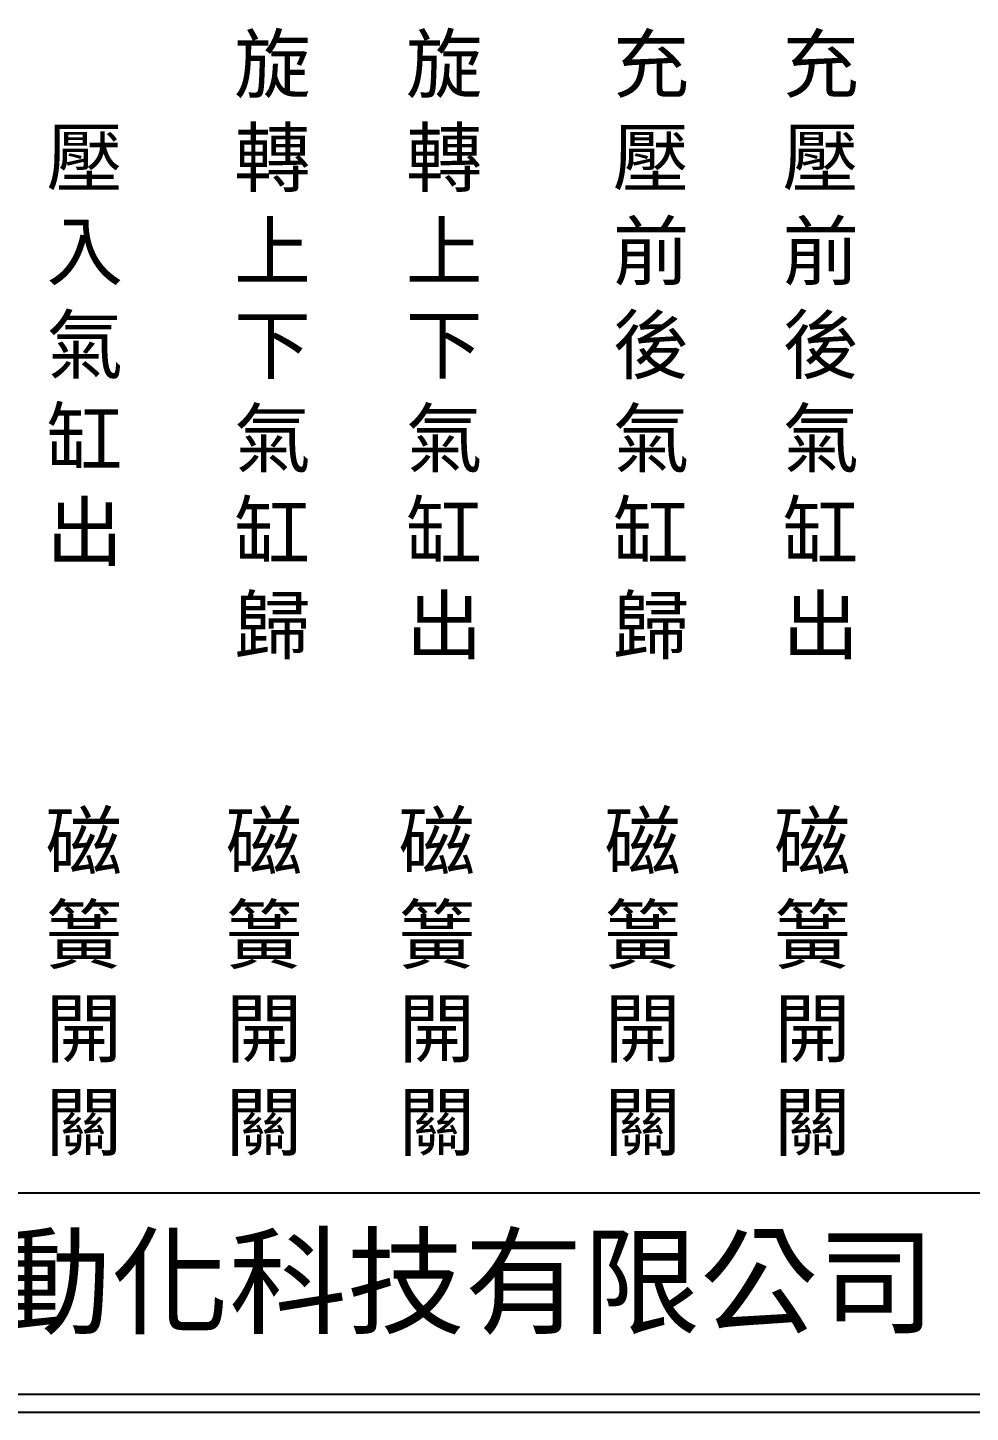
# Model space of a CAD drawing. Extents: x 325 to 612, y 3 to 207.
# Drawn here: x 390.8 to 456.4, y 3 to 99.2 of the extents above; entities that cross this region are included whole.
import ezdxf

# ---------------------------------------------------------------- set-up
doc = ezdxf.new("R2010")
doc.units = 0
doc.layers.add('圖框層', color=7, linetype='CONTINUOUS')
doc.layers.add('標尺寸層', color=3, linetype='CONTINUOUS')
doc.styles.add('CNS', font='romanc.shx', dxfattribs={"bigfont": 'chineset.shx'})
doc.styles.add('STSL', font='KAIU.TTF')

msp = doc.modelspace()

# ---------------------------------------------------------------- linework, layer by layer
at = {"layer": '圖框層', "color": 7}
for p, q in [((326.569, 18.25), (611.07, 18.25)), ((326.569, 4.25), (611.07, 4.25)), ((325.319, 3), (612.319, 3))]:
    msp.add_line(p, q, dxfattribs=at)

# ---------------------------------------------------------------- texts
at = {"layer": '圖框層', "color": 4, "style": 'STSL'}
msp.add_text('泓陞自動化科技有限公司', height=6, dxfattribs=at).set_placement((363.923, 9.076))
at = {"layer": '標尺寸層', "color": 7, "char_height": 3.9, "width": 4.96081, "attachment_point": 5, "style": 'CNS'}
for s, insert in [('{\\fDFKai-SB|b0|i0|c136|p65;旋轉上下氣缸歸}', (407.852, 76.973)), ('{\\fDFKai-SB|b0|i0|c136|p65;旋轉上下氣缸出}', (419.789, 76.973)), ('{\\fDFKai-SB|b0|i0|c136|p65;充壓前後氣缸歸}', (434.168, 76.973)), ('{\\fDFKai-SB|b0|i0|c136|p65;充壓前後氣缸出}', (445.965, 76.973)), ('{\\fDFKai-SB|b0|i0|c136|p65;壓入氣缸出}', (394.805, 76.973)), ('{\\fDFKai-SB|b0|i0|c136|p65;磁簧開關}', (394.744, 32.72)), ('{\\fDFKai-SB|b0|i0|c136|p65;磁簧開關}', (407.267, 32.72)), ('{\\fDFKai-SB|b0|i0|c136|p65;磁簧開關}', (419.279, 32.72)), ('{\\fDFKai-SB|b0|i0|c136|p65;磁簧開關}', (433.583, 32.72)), ('{\\fDFKai-SB|b0|i0|c136|p65;磁簧開關}', (445.38, 32.72))]:
    msp.add_mtext(s, dxfattribs=dict(at, insert=insert))

doc.saveas('drawing.dxf')
